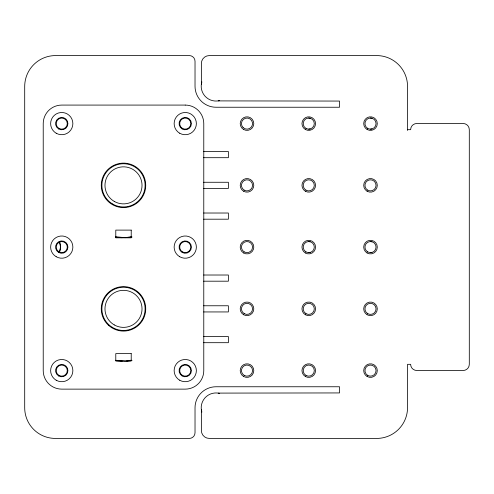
<?xml version="1.0" encoding="UTF-8"?>
<svg xmlns="http://www.w3.org/2000/svg" width="494" height="494" viewBox="0 0 494 494"><rect width="100%" height="100%" fill="white"/><g stroke="black" fill="none" stroke-linecap="round" stroke-linejoin="round"><path stroke-width="0.74" d="M201.861 81.874L201.243 85.135A14.82 14.82 0 0 0 219.534 100.64M59.441 252.107L60.515 247L59.508 242.066M60.311 252.471L58.971 251.915A5.558 5.558 0 0 1 58.971 242.288L60.311 241.733M131.219 236.7L125.229 237.694L115.781 236.762M131.219 360.2L125.229 361.194L115.781 360.262M308.75 129.162L310.189 128.971M370.5 129.162L371.939 128.971M308.75 252.662L310.189 252.471M370.5 252.662L371.939 252.471M218.231 393.101L339.52 392.934L339.52 386.759L216.02 386.759A20.995 20.995 0 0 0 195.025 407.754L195.025 432.713A5.712 5.712 0 0 1 189.313 438.425L55.371 438.425A30.671 30.671 0 0 1 24.7 407.754L24.7 86.45A30.875 30.875 0 0 1 55.575 55.575L189.313 55.575A5.712 5.712 0 0 1 195.025 61.287L195.025 86.246A20.995 20.995 0 0 0 216.02 107.241L339.52 107.241L339.52 101.066L218.231 100.9M407.55 129.675L410.638 129.675A6.175 6.175 0 0 1 416.813 123.5L463.125 123.5A6.175 6.175 0 0 1 469.3 129.675L469.3 364.325A6.175 6.175 0 0 1 463.125 370.5L416.813 370.5A6.175 6.175 0 0 1 410.638 364.325L407.55 364.325L407.55 407.55A30.875 30.875 0 0 1 376.675 438.425L209.289 438.425A7.923 7.923 0 0 1 201.367 430.502L201.367 409.52M203.67 151.516L228.37 151.516L228.37 157.691L203.67 157.691M203.67 182.267L228.37 182.267L228.37 188.442L203.67 188.442M203.67 213.019L228.37 213.019L228.37 219.194L203.67 219.194M203.67 275.016L228.37 275.016L228.37 281.191L203.67 281.191M203.67 305.767L228.37 305.767L228.37 311.942L203.67 311.942M203.67 336.519L228.37 336.519L228.37 342.694L203.67 342.694M370.5 118.047L371.939 118.233M308.75 118.047L310.189 118.233M370.5 241.547L371.939 241.733M308.75 241.547L310.189 241.733M201.861 412.126L201.243 408.865A14.82 14.82 0 0 1 219.534 393.36M407.55 130.447L407.55 86.45A30.875 30.875 0 0 0 376.675 55.575L209.289 55.575A7.923 7.923 0 0 0 201.367 63.498L201.367 84.48M132.059 360.521A52.488 52.488 0 0 1 126.742 361.12M122.191 361.207A52.488 52.488 0 0 1 115.324 360.583M132.059 237.021A52.488 52.488 0 0 1 126.742 237.62M122.191 237.707A52.488 52.488 0 0 1 115.324 237.083M59.57 241.912A14.203 14.203 0 0 1 59.57 252.088M58.971 251.915A5.558 5.558 0 0 0 67.308 247.105A5.558 5.558 0 0 0 58.971 242.288M185.25 105.08L61.75 105.08A18.525 18.525 0 0 0 43.225 123.605L43.225 370.605A18.525 18.525 0 0 0 61.75 389.13L185.25 389.13A18.525 18.525 0 0 0 203.775 370.605L203.775 123.605A18.525 18.525 0 0 0 185.25 105.08M131.219 230.111L115.781 230.111L115.781 237.818L131.219 237.818L131.219 230.111M131.219 353.611L115.781 353.611L115.781 360.978L131.219 360.978L131.219 353.611M56.193 380.226A11.115 11.115 0 0 0 72.865 370.605A11.115 11.115 0 0 0 56.193 360.978A11.115 11.115 0 0 0 56.193 380.226M58.663 375.953A6.175 6.175 0 0 0 67.925 370.605A6.175 6.175 0 0 0 58.663 365.257A6.175 6.175 0 0 0 58.663 375.953M182.163 252.453A6.175 6.175 0 0 0 191.425 247.105A6.175 6.175 0 0 0 182.163 241.757A6.175 6.175 0 0 0 182.163 252.453M179.693 133.226A11.115 11.115 0 0 0 196.365 123.605A11.115 11.115 0 0 0 179.693 113.978A11.115 11.115 0 0 0 179.693 133.226M182.163 128.953A6.175 6.175 0 0 0 191.425 123.605A6.175 6.175 0 0 0 182.163 118.257A6.175 6.175 0 0 0 182.163 128.953M58.663 252.453A6.175 6.175 0 0 0 67.925 247.105A6.175 6.175 0 0 0 58.663 241.757A6.175 6.175 0 0 0 58.663 252.453M108.377 325.145A22.23 22.23 0 0 0 145.174 313.801A22.23 22.23 0 0 0 116.948 287.607A22.23 22.23 0 0 0 108.377 325.145M179.693 380.226A11.115 11.115 0 0 0 196.365 370.605A11.115 11.115 0 0 0 179.693 360.978A11.115 11.115 0 0 0 179.693 380.226M182.163 375.953A6.175 6.175 0 0 0 191.425 370.605A6.175 6.175 0 0 0 182.163 365.257A6.175 6.175 0 0 0 182.163 375.953M58.663 128.953A6.175 6.175 0 0 0 67.925 123.605A6.175 6.175 0 0 0 58.663 118.257A6.175 6.175 0 0 0 58.663 128.953M179.693 256.726A11.115 11.115 0 0 0 196.365 247.105A11.115 11.115 0 0 0 179.693 237.478A11.115 11.115 0 0 0 179.693 256.726M56.193 256.726A11.115 11.115 0 0 0 72.865 247.105A11.115 11.115 0 0 0 56.193 237.478A11.115 11.115 0 0 0 56.193 256.726M112.385 204.602A22.23 22.23 0 0 0 145.73 185.355A22.23 22.23 0 0 0 112.385 166.101A22.23 22.23 0 0 0 112.385 204.602M56.193 133.226A11.115 11.115 0 0 0 72.865 123.605A11.115 11.115 0 0 0 56.193 113.978A11.115 11.115 0 0 0 56.193 133.226M114.238 324.898A18.525 18.525 0 0 0 142.025 308.855A18.525 18.525 0 0 0 114.238 292.812A18.525 18.525 0 0 0 114.238 324.898M112.07 327.195A21.613 21.613 0 0 0 145.1 309.577A21.613 21.613 0 0 0 113.33 289.78A21.613 21.613 0 0 0 112.07 327.195M114.238 201.398A18.525 18.525 0 0 0 142.025 185.355A18.525 18.525 0 0 0 114.238 169.312A18.525 18.525 0 0 0 114.238 201.398M112.07 203.695A21.613 21.613 0 0 0 145.1 186.077A21.613 21.613 0 0 0 113.33 166.28A21.613 21.613 0 0 0 112.07 203.695M182.471 251.915A5.558 5.558 0 0 0 190.808 247.105A5.558 5.558 0 0 0 182.471 242.288A5.558 5.558 0 0 0 182.471 251.915M182.471 375.415A5.558 5.558 0 0 0 190.808 370.605A5.558 5.558 0 0 0 182.471 365.788A5.558 5.558 0 0 0 182.471 375.415M305.354 376.484A6.793 6.793 0 0 0 315.543 370.605A6.793 6.793 0 0 0 305.354 364.72A6.793 6.793 0 0 0 305.354 376.484M305.971 375.415A5.558 5.558 0 0 0 314.308 370.605A5.558 5.558 0 0 0 305.971 365.788A5.558 5.558 0 0 0 305.971 375.415M305.971 251.915A5.558 5.558 0 0 0 314.308 247.105A5.558 5.558 0 0 0 305.971 242.288A5.558 5.558 0 0 0 305.971 251.915M305.354 252.984A6.793 6.793 0 0 0 315.543 247.105A6.793 6.793 0 0 0 305.354 241.22A6.793 6.793 0 0 0 305.354 252.984M244.221 313.665A5.558 5.558 0 0 0 252.558 308.855A5.558 5.558 0 0 0 244.221 304.038A5.558 5.558 0 0 0 244.221 313.665M243.604 314.734A6.793 6.793 0 0 0 253.793 308.855A6.793 6.793 0 0 0 243.604 302.97A6.793 6.793 0 0 0 243.604 314.734M244.221 190.165A5.558 5.558 0 0 0 252.558 185.355A5.558 5.558 0 0 0 244.221 180.538A5.558 5.558 0 0 0 244.221 190.165M243.604 191.234A6.793 6.793 0 0 0 253.793 185.355A6.793 6.793 0 0 0 243.604 179.47A6.793 6.793 0 0 0 243.604 191.234M243.604 376.484A6.793 6.793 0 0 0 253.793 370.605A6.793 6.793 0 0 0 243.604 364.72A6.793 6.793 0 0 0 243.604 376.484M244.221 375.415A5.558 5.558 0 0 0 252.558 370.605A5.558 5.558 0 0 0 244.221 365.788A5.558 5.558 0 0 0 244.221 375.415M243.073 127.532A5.558 5.558 0 0 0 252.366 125.044A5.558 5.558 0 0 0 245.561 118.233A5.558 5.558 0 0 0 243.073 127.532M243.604 129.484A6.793 6.793 0 0 0 253.793 123.605A6.793 6.793 0 0 0 243.604 117.72A6.793 6.793 0 0 0 243.604 129.484M182.471 128.415A5.558 5.558 0 0 0 190.808 123.605A5.558 5.558 0 0 0 182.471 118.788A5.558 5.558 0 0 0 182.471 128.415M305.971 128.415A5.558 5.558 0 0 0 314.308 123.605A5.558 5.558 0 0 0 305.971 118.788A5.558 5.558 0 0 0 305.971 128.415M305.354 129.484A6.793 6.793 0 0 0 315.543 123.605A6.793 6.793 0 0 0 305.354 117.72A6.793 6.793 0 0 0 305.354 129.484M244.221 251.915A5.558 5.558 0 0 0 252.558 247.105A5.558 5.558 0 0 0 244.221 242.288A5.558 5.558 0 0 0 244.221 251.915M243.604 252.984A6.793 6.793 0 0 0 253.793 247.105A6.793 6.793 0 0 0 243.604 241.22A6.793 6.793 0 0 0 243.604 252.984M305.971 313.665A5.558 5.558 0 0 0 314.308 308.855A5.558 5.558 0 0 0 305.971 304.038A5.558 5.558 0 0 0 305.971 313.665M305.354 314.734A6.793 6.793 0 0 0 315.543 308.855A6.793 6.793 0 0 0 305.354 302.97A6.793 6.793 0 0 0 305.354 314.734M305.971 190.165A5.558 5.558 0 0 0 314.308 185.355A5.558 5.558 0 0 0 305.971 180.538A5.558 5.558 0 0 0 305.971 190.165M305.354 191.234A6.793 6.793 0 0 0 315.543 185.355A6.793 6.793 0 0 0 305.354 179.47A6.793 6.793 0 0 0 305.354 191.234M58.971 375.415A5.558 5.558 0 0 0 67.308 370.605A5.558 5.558 0 0 0 58.971 365.788A5.558 5.558 0 0 0 58.971 375.415M58.971 128.415A5.558 5.558 0 0 0 67.308 123.605A5.558 5.558 0 0 0 58.971 118.788A5.558 5.558 0 0 0 58.971 128.415M367.721 251.915A5.558 5.558 0 0 0 376.058 247.105A5.558 5.558 0 0 0 367.721 242.288A5.558 5.558 0 0 0 367.721 251.915M367.721 128.415A5.558 5.558 0 0 0 376.058 123.605A5.558 5.558 0 0 0 367.721 118.788A5.558 5.558 0 0 0 367.721 128.415M367.104 314.734A6.793 6.793 0 0 0 377.293 308.855A6.793 6.793 0 0 0 367.104 302.97A6.793 6.793 0 0 0 367.104 314.734M367.721 313.665A5.558 5.558 0 0 0 376.058 308.855A5.558 5.558 0 0 0 367.721 304.038A5.558 5.558 0 0 0 367.721 313.665M367.104 129.484A6.793 6.793 0 0 0 377.293 123.605A6.793 6.793 0 0 0 367.104 117.72A6.793 6.793 0 0 0 367.104 129.484M367.721 375.415A5.558 5.558 0 0 0 376.058 370.605A5.558 5.558 0 0 0 367.721 365.788A5.558 5.558 0 0 0 367.721 375.415M367.104 376.484A6.793 6.793 0 0 0 377.293 370.605A6.793 6.793 0 0 0 367.104 364.72A6.793 6.793 0 0 0 367.104 376.484M367.721 190.165A5.558 5.558 0 0 0 376.058 185.355A5.558 5.558 0 0 0 367.721 180.538A5.558 5.558 0 0 0 367.721 190.165M367.104 252.984A6.793 6.793 0 0 0 377.293 247.105A6.793 6.793 0 0 0 367.104 241.22A6.793 6.793 0 0 0 367.104 252.984M367.104 191.234A6.793 6.793 0 0 0 377.293 185.355A6.793 6.793 0 0 0 367.104 179.47A6.793 6.793 0 0 0 367.104 191.234"/></g></svg>
